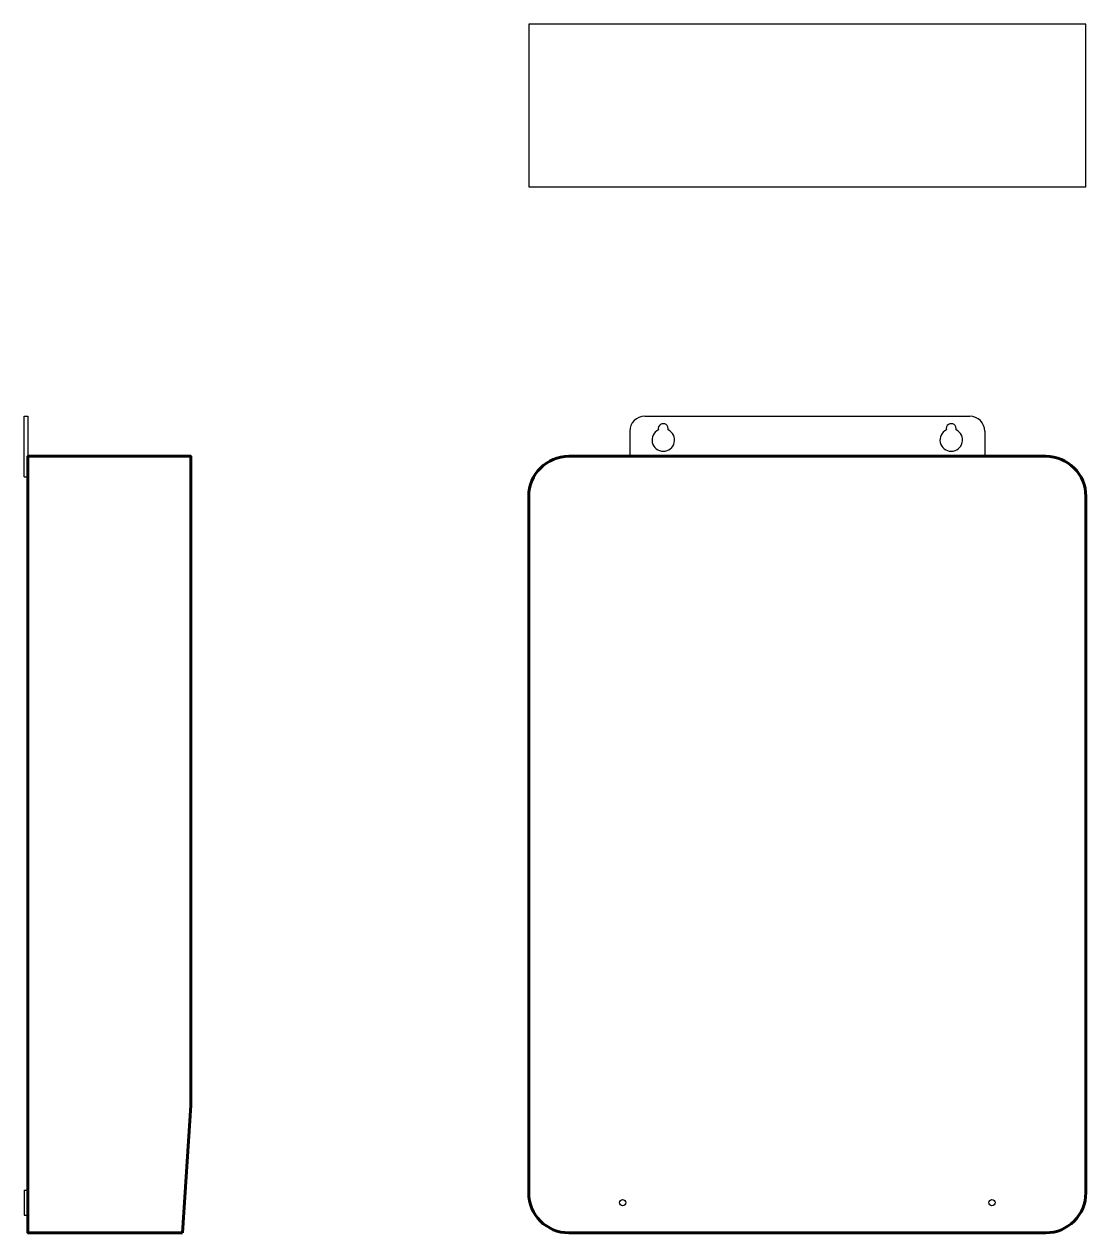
# Model space of a CAD drawing. Header units: millimetres. Extents: x -403 to 445, y 0 to 965.
import ezdxf

# ---------------------------------------------------------------- set-up
doc = ezdxf.new("R2010")
doc.units = ezdxf.units.MM
doc.header["$MEASUREMENT"] = 0

msp = doc.modelspace()

# ---------------------------------------------------------------- linework, layer by layer
for p, q in [((-403, 652), (-400, 652)), ((-403, 603.5), (-403, 652)), ((-400, 652), (-400, 620)), ((92.68, 652), (352.32, 652)), ((80.68, 640), (80.68, 620)), ((364.32, 640), (364.32, 620)), ((80.68, 620), (364.32, 620)), ((-403, 603.5), (-400, 603.5)), ((-403, 34), (-400, 34)), ((-403, 34), (-403, 14)), ((-403, 14), (-400, 14))]:
    msp.add_line(p, q)
at = {"lineweight": 60}
msp.add_line((-270, 101.67), (-276.49, 0), dxfattribs=at)
msp.add_lwpolyline([(0, 835), (445, 835), (445, 965), (0, 965)], close=True)
for points in [[(-276.49, 0), (-400, 0), (-400, 620), (-270, 620), (-270, 101.67)], [(413, 620), (32, 620)], [(0, 588), (0, 32)], [(445, 32), (445, 588)], [(32, 0), (413, 0)]]:
    msp.add_lwpolyline(points, dxfattribs=at)
for centre in [(75, 24), (370, 24)]:
    msp.add_circle(centre, 2.5)
for centre, radius, start, end in [((92.68, 640), 12, 90, 180), ((352.32, 640), 12, 0, 90), ((107.5, 633), 9, 115.67918, 64.32082), ((107.5, 642), 4, 347.16041, 192.83959), ((337.5, 633), 9, 115.67918, 64.32082), ((337.5, 642), 4, 347.16041, 192.83959)]:
    msp.add_arc(centre, radius, start, end)
for centre, start, end in [((32, 588), 90, 180), ((413, 588), 0, 90), ((32, 32), 180, 270), ((413, 32), 270, 0)]:
    msp.add_arc(centre, 32, start, end, dxfattribs=at)

doc.saveas('drawing.dxf')
